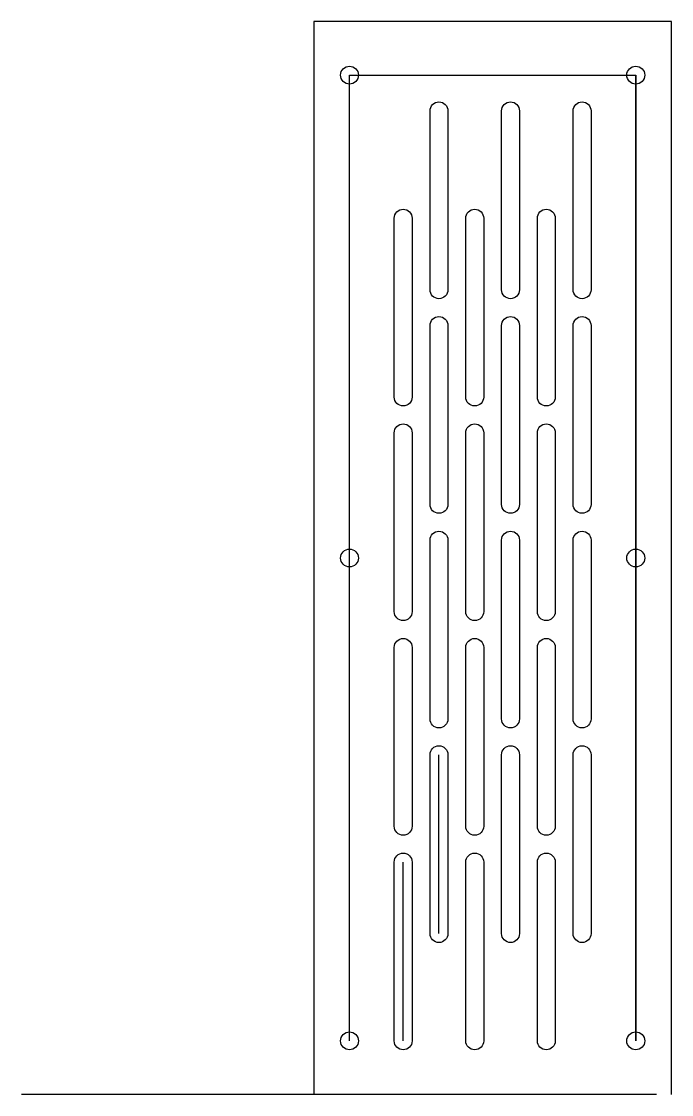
# Model space of a CAD drawing. Header units: millimetres. Extents: x -61 to 121, y -300 to 0.
import ezdxf

# ---------------------------------------------------------------- set-up
doc = ezdxf.new("R2010")
doc.units = ezdxf.units.MM
doc.layers.get('0').update_dxf_attribs({"linetype": 'CONTINUOUS'})

msp = doc.modelspace()

# ---------------------------------------------------------------- linework, layer by layer
for p, q in [((21.18, 0), (21.18, -300)), ((121.18, 0), (21.18, 0)), ((121.18, -300), (121.18, 0)), ((31.18, -285), (31.18, -15)), ((31.18, -15), (111.18, -15)), ((111.18, -15), (111.18, -285)), ((111.18, -285), (111.18, -15)), ((56.18, -255), (56.18, -205)), ((56.18, -255), (56.18, -205)), ((46.18, -285), (46.18, -235)), ((46.18, -285), (46.18, -235)), ((116.99, -300), (-60.5, -300))]:
    msp.add_line(p, q)
for points in [[(53.68, -75), (53.68, -25, -1), (58.68, -25), (58.68, -75, -1)], [(73.68, -75), (73.68, -25, -1), (78.68, -25), (78.68, -75, -1)], [(93.68, -75), (93.68, -25, -1), (98.68, -25), (98.68, -75, -1)], [(48.68, -105, -1), (43.68, -105), (43.68, -55, -1), (48.68, -55)], [(68.68, -105, -1), (63.68, -105), (63.68, -55, -1), (68.68, -55)], [(88.68, -105, -1), (83.68, -105), (83.68, -55, -1), (88.68, -55)], [(53.68, -135), (53.68, -85, -1), (58.68, -85), (58.68, -135, -1)], [(73.68, -135), (73.68, -85, -1), (78.68, -85), (78.68, -135, -1)], [(93.68, -135), (93.68, -85, -1), (98.68, -85), (98.68, -135, -1)], [(48.68, -165, -1), (43.68, -165), (43.68, -115, -1), (48.68, -115)], [(68.68, -165, -1), (63.68, -165), (63.68, -115, -1), (68.68, -115)], [(88.68, -165, -1), (83.68, -165), (83.68, -115, -1), (88.68, -115)], [(53.68, -195), (53.68, -145, -1), (58.68, -145), (58.68, -195, -1)], [(73.68, -195), (73.68, -145, -1), (78.68, -145), (78.68, -195, -1)], [(93.68, -195), (93.68, -145, -1), (98.68, -145), (98.68, -195, -1)], [(48.68, -225, -1), (43.68, -225), (43.68, -175, -1), (48.68, -175)], [(68.68, -225, -1), (63.68, -225), (63.68, -175, -1), (68.68, -175)], [(88.68, -225, -1), (83.68, -225), (83.68, -175, -1), (88.68, -175)], [(58.68, -205), (58.68, -255, -1), (53.68, -255), (53.68, -205, -1)], [(73.68, -255), (73.68, -205, -1), (78.68, -205), (78.68, -255, -1)], [(93.68, -255), (93.68, -205, -1), (98.68, -205), (98.68, -255, -1)], [(48.68, -235), (48.68, -285, -1), (43.68, -285), (43.68, -235, -1)], [(68.68, -285, -1), (63.68, -285), (63.68, -235, -1), (68.68, -235)], [(88.68, -285, -1), (83.68, -285), (83.68, -235, -1), (88.68, -235)]]:
    msp.add_lwpolyline(points, format="xyb", close=True)
for centre in [(31.18, -15), (111.18, -15), (31.18, -150), (111.18, -150), (31.18, -285), (111.18, -285)]:
    msp.add_circle(centre, 2.5)

doc.saveas('drawing.dxf')
